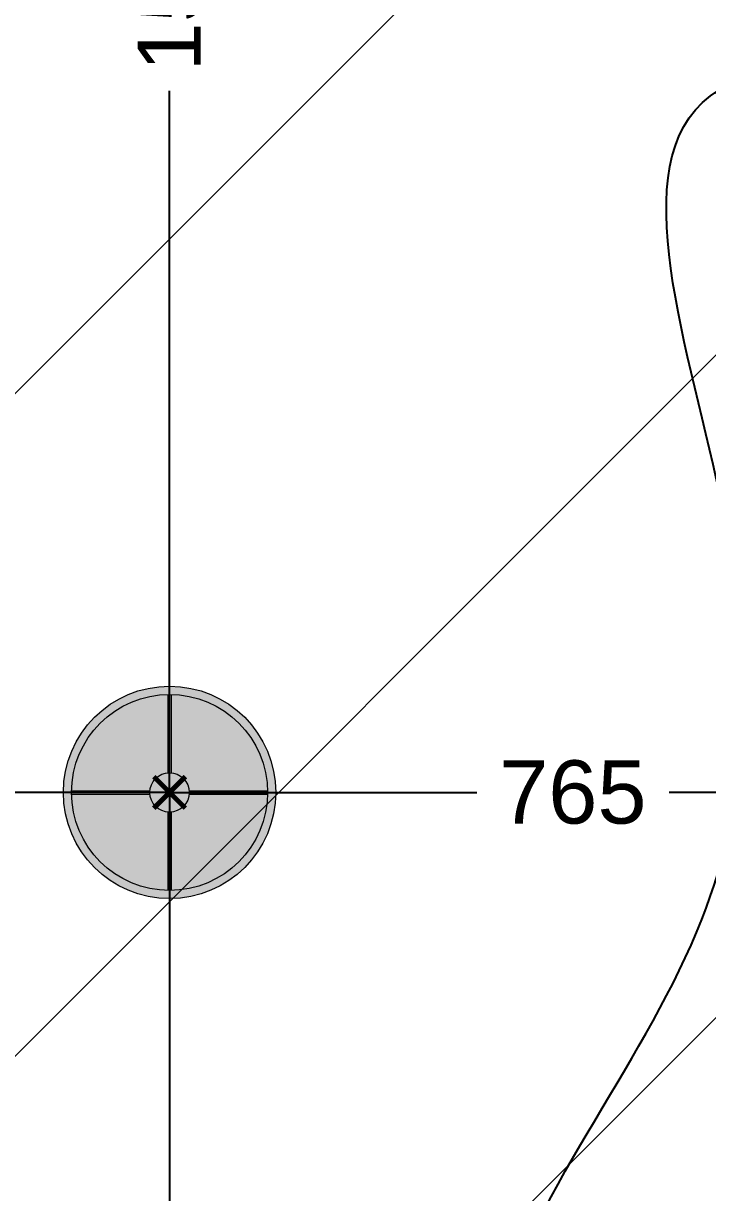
# Model space of a CAD drawing. Header units: millimetres. Extents: x 1464389 to 1998638, y -29162 to 256806.
# Drawn here: x 1718561 to 1719211, y 204309 to 205418 of the extents above; entities that cross this region are included whole.
import ezdxf

# ---------------------------------------------------------------- set-up
doc = ezdxf.new("R2010")
doc.units = ezdxf.units.MM
doc.header["$LTSCALE"] = 15
doc.header["$PDMODE"] = 35
doc.layers.get('0').update_dxf_attribs({"lineweight": 5})
doc.layers.add('Furnitures', color=7, linetype='Continuous', lineweight=25, true_color=0x753b00)
doc.layers.add('Hatch', color=252, linetype='Continuous', lineweight=15)
doc.styles.add('ARIAL', font='arial.ttf')
doc.dimstyles.new('SC-25', dxfattribs={"dimtxt": 60, "dimasz": 30, "dimexe": 0, "dimexo": 0, "dimgap": 25, "dimtad": 0, "dimdec": 0, "dimzin": 0, "dimdsep": 46, "dimtxsty": 'ARIAL', "dimblk": 'ARCHTICK', "dimcen": 0.09, "dimdle": 3, "dimclrd": 251, "dimclre": 251, "dimclrt": 1, "dimadec": 0, "dimazin": 0, "dimtfac": 1, "dimtdec": 0, "dimtofl": 0, "dimtmove": 0, "dimatfit": 2, "dimfxl": 100, "dimtolj": 1, "dimtzin": 0, "dimarcsym": 0})

# ---------------------------------------------------------------- blocks, each defined once
blk = doc.blocks.new('jfjd')
at = {"layer": 'Hatch'}
h = blk.add_hatch(color=67, dxfattribs=at)
h.dxf.hatch_style = 1
h.set_gradient(color1=(114, 116, 48), color2=(237, 238, 153), name='INVCYLINDER')
h.paths.add_polyline_path([(175309.1530030879, -17961.16554368112), (175309.1530030879, -17951.16554368112, 0.414213562373095), (175179.7902744802, -18080.52827228885), (175189.7902744802, -18080.52827228885, -0.414213562373095)])
h.paths.add_polyline_path([(175309.1530030879, -17951.16554368112), (175309.1530030879, -17961.16554368112, -0.414213562373095), (175428.5157316956, -18080.52827228885), (175438.5157316956, -18080.52827228885, 0.414213562373095)])
h.paths.add_polyline_path([(175189.7902744802, -18080.52827228885), (175179.7902744802, -18080.52827228885, 0.414213562373095), (175309.1530030879, -18209.89100089658), (175309.1530030879, -18199.89100089658, -0.414213562373095)])
h.paths.add_polyline_path([(175438.5157316956, -18080.52827228885), (175428.5157316956, -18080.52827228885, -0.414213562373095), (175309.1530030879, -18199.89100089658), (175309.1530030879, -18209.89100089658, 0.414213562373095)])
at = {"layer": 'Hatch', "true_color": 0xd7ebd2}
h = blk.add_hatch(color=254, dxfattribs=at)
h.dxf.hatch_style = 1
edge = h.paths.add_edge_path()
edge.add_arc((175309.1530030879, -18080.52827228883), 2, 180, 269.9999999993747)
edge.add_line((175309.1530030879, -18082.52827228883), (175309.1530030878, -18199.89100089655))
edge.add_arc((175309.1530030879, -18080.52827228883), 119.3627286077244, 180, 269.99999999997556, ccw=False)
edge.add_line((175189.7902744802, -18080.52827228885), (175307.1530030879, -18080.52827228885))
edge = h.paths.add_edge_path()
edge.add_arc((175309.1530030879, -18080.52827228889), 1.99999999996362, 269.9999999991662, 360.0000000010422)
edge.add_line((175311.1530030879, -18080.52827228885), (175428.5157316956, -18080.52827228885))
edge.add_arc((175309.1530030879, -18080.52827228884), 119.3627286077426, 270, 359.999999999993, ccw=False)
edge.add_line((175309.1530030879, -18199.89100089658), (175309.1530030879, -18082.52827228885))
edge = h.paths.add_edge_path()
edge.add_arc((175309.1530030879, -18080.52827228887), 2, 0, 89.99999999937468)
edge.add_line((175309.1530030879, -18078.52827228885), (175309.1530030879, -17961.16554368112))
edge.add_arc((175309.1530030879, -18080.52827228887), 119.3627286077244, 0, 89.99999999997561, ccw=False)
edge.add_line((175428.5157316956, -18080.52827228885), (175311.1530030879, -18080.52827228885))
edge = h.paths.add_edge_path()
edge.add_arc((175309.1530030878, -18080.52827228882), 1.99999999996362, 89.99999999916623, 180.0000000010422)
edge.add_line((175307.1530030879, -18080.52827228885), (175189.7902744801, -18080.52827228885))
edge.add_arc((175309.1530030879, -18080.52827228887), 119.3627286077426, 90, 179.999999999993, ccw=False)
edge.add_line((175309.1530030879, -17961.16554368112), (175309.1530030879, -18078.52827228885))
at = {"layer": 'Hatch', "true_color": 0x999b37}
h = blk.add_hatch(color=55, dxfattribs=at)
h.dxf.hatch_style = 1
h.paths.add_polyline_path([(175307.1530030879, -18080.52827228887), (175307.1530030879, -18082.52827228885), (175309.1530030879, -18082.52827228885, -0.4142135623709639)])
h.paths.add_polyline_path([(175309.1530030879, -18078.52827228885), (175307.1530030879, -18078.52827228885), (175307.1530030879, -18080.52827228887, -0.4142135623752261)])
h.paths.add_polyline_path([(175311.1530030879, -18078.52827228885), (175309.1530030879, -18078.52827228885, -0.4142135623730951), (175311.1530030879, -18080.52827228885)])
h.paths.add_polyline_path([(175311.1530030879, -18080.52827228885, -0.4142135623730951), (175309.1530030879, -18082.52827228885), (175311.1530030879, -18082.52827228885)])
at = {"layer": 'Hatch', "true_color": 0xd7ebd2}
h = blk.add_hatch(color=254, dxfattribs=at)
h.dxf.hatch_style = 1
h.paths.add_polyline_path([(175307.1530030879, -18078.52827228885), (175311.1530030879, -18078.52827228885), (175311.1530030879, -18082.52827228885), (175307.1530030879, -18082.52827228885)], flags=17)
h.paths.add_polyline_path([(175307.1530030879, -18080.52827228885, -1), (175311.1530030879, -18080.52827228885, -1)])
at = {"layer": 'Hatch', "true_color": 0x999b37}
h = blk.add_hatch(color=55, dxfattribs=at)
h.dxf.hatch_style = 1
h.paths.add_polyline_path([(175311.1530030879, -18080.52827228885, 1), (175307.1530030879, -18080.52827228885, 1)])
at = {"color": 116, "true_color": 0x136734}
for p, q in [((175307.1530030879, -17961.16554368112), (175307.1530030879, -18056.61893752244)), ((175309.1530030879, -17961.16554368112), (175309.1530030879, -18056.5354340038)), ((175311.1530030879, -17961.16554368112), (175311.1530030879, -18056.61893752244)), ((175189.7902744802, -18078.52827228885), (175285.2436683215, -18078.52827228886)), ((175189.7902744802, -18080.52827228885), (175285.1601648028, -18080.52827228885)), ((175189.7902744802, -18082.52827228885), (175285.2436683215, -18082.52827228885)), ((175307.1530030879, -18078.52827228885), (175307.1530030879, -18082.52827228885)), ((175307.1530030879, -18078.52827228885), (175311.1530030878, -18078.52827228885)), ((175307.1530030879, -18082.52827228885), (175311.1530030878, -18082.52827228885)), ((175311.1530030879, -18078.52827228885), (175311.1530030879, -18082.52827228885)), ((175333.0623378543, -18078.52827228886), (175428.5157316956, -18078.52827228885)), ((175333.0623378543, -18082.52827228885), (175428.5157316956, -18082.52827228885)), ((175333.1458413729, -18080.52827228885), (175428.5157316956, -18080.52827228885)), ((175307.1530030879, -18104.43760705526), (175307.1530030879, -18199.89100089658)), ((175309.1530030879, -18104.5211105739), (175309.1530030879, -18199.89100089658)), ((175311.1530030879, -18104.43760705526), (175311.1530030879, -18199.89100089658))]:
    blk.add_line(p, q, dxfattribs=at)
for radius in [129.3627286077295, 119.3627286077295, 23.99283828504849, 2]:
    blk.add_circle((175309.1530030879, -18080.52827228885), radius, dxfattribs=at)
blk = doc.blocks.new('_ArchTick')
at = {"color": 0, "linetype": 'ByBlock', "const_width": 0.15}
blk.add_lwpolyline([(-0.5, -0.5), (0.5, 0.5)], dxfattribs=at)
blk = doc.blocks.new('*D1310')
at = {"color": 251, "lineweight": -2, "ltscale": 0.25, "transparency": 16777216}
for p, q in [((1718699.926935441, 204691.3515331909), (1718699.926935441, 204022.7735642386)), ((1718699.926935432, 204688.3515331909), (1718699.926935441, 204688.3515331909)), ((1718699.926935441, 203130.9077371689), (1718699.926935441, 203799.4857061213)), ((1718699.926935433, 203133.9077371689), (1718699.926935441, 203133.9077371689))]:
    blk.add_line(p, q, dxfattribs=at)
at = {"layer": 'Defpoints', "color": 0, "ltscale": 0.25, "transparency": 16777216}
for p in [(1718699.926935432, 204688.3515331909), (1718699.926935441, 204688.3515331909), (1718699.926935433, 203133.9077371689)]:
    blk.add_point(p, dxfattribs=at)
at = {"color": 251, "lineweight": -2, "ltscale": 0.25, "transparency": 16777216, "xscale": 30, "yscale": 30, "zscale": 30}
for p, rotation in [((1718699.926935441, 204688.3515331909), 90), ((1718699.926935441, 203133.9077371689), 270)]:
    blk.add_blockref('_ArchTick', p, dxfattribs=dict(at, rotation=rotation))
at = {"color": 1, "ltscale": 0.25, "transparency": 16777216, "insert": (1718699.926935441, 203911.1296351794), "char_height": 60, "attachment_point": 5, "rotation": 90, "style": 'ARIAL'}
blk.add_mtext('\\A1;1554', dxfattribs=at)
blk = doc.blocks.new('*D1311')
at = {"color": 251, "lineweight": -2, "ltscale": 0.25, "transparency": 16777216}
for p, q in [((1718699.926935442, 206245.7953292128), (1718699.926935442, 205577.2173602605)), ((1718699.926935432, 206242.7953292128), (1718699.926935442, 206242.7953292128)), ((1718699.926935442, 204685.3515331909), (1718699.926935442, 205353.9295021432)), ((1718699.926935432, 204688.3515331909), (1718699.926935442, 204688.3515331909))]:
    blk.add_line(p, q, dxfattribs=at)
at = {"layer": 'Defpoints', "color": 0, "ltscale": 0.25, "transparency": 16777216}
for p in [(1718699.926935432, 206242.7953292128), (1718699.926935442, 206242.7953292128), (1718699.926935432, 204688.3515331909)]:
    blk.add_point(p, dxfattribs=at)
at = {"color": 251, "lineweight": -2, "ltscale": 0.25, "transparency": 16777216, "xscale": 30, "yscale": 30, "zscale": 30}
for p, rotation in [((1718699.926935442, 206242.7953292128), 90), ((1718699.926935442, 204688.3515331909), 270)]:
    blk.add_blockref('_ArchTick', p, dxfattribs=dict(at, rotation=rotation))
at = {"color": 1, "ltscale": 0.25, "transparency": 16777216, "insert": (1718699.926935441, 205465.5734312013), "char_height": 60, "attachment_point": 5, "rotation": 90, "style": 'ARIAL'}
blk.add_mtext('\\A1;1554', dxfattribs=at)
blk = doc.blocks.new('*D1187')
at = {"color": 251, "lineweight": -2, "ltscale": 0.25, "transparency": 16777216}
for p, q in [((1718696.926935432, 204688.3515331907), (1718991.368672765, 204688.3515331907)), ((1719468.334284586, 204688.3515331907), (1719173.892547253, 204688.3515331907))]:
    blk.add_line(p, q, dxfattribs=at)
at = {"layer": 'Defpoints', "color": 0, "ltscale": 0.25, "transparency": 16777216}
for p in [(1718699.926935432, 204688.3515331907), (1719465.334284586, 204688.3515331908), (1719465.334284586, 204688.3515331907)]:
    blk.add_point(p, dxfattribs=at)
at = {"color": 251, "lineweight": -2, "ltscale": 0.25, "transparency": 16777216, "xscale": 30, "yscale": 30, "zscale": 30, "rotation": 180}
blk.add_blockref('_ArchTick', (1718699.926935432, 204688.3515331907), dxfattribs=at)
at = {"color": 251, "lineweight": -2, "ltscale": 0.25, "transparency": 16777216, "xscale": 30, "yscale": 30, "zscale": 30}
blk.add_blockref('_ArchTick', (1719465.334284586, 204688.3515331907), dxfattribs=at)
at = {"color": 1, "ltscale": 0.25, "transparency": 16777216, "insert": (1719082.630610009, 204688.3515331907), "char_height": 60, "attachment_point": 5, "style": 'ARIAL'}
blk.add_mtext('\\A1;765', dxfattribs=at)
blk = doc.blocks.new('*D1188')
at = {"color": 251, "lineweight": -2, "ltscale": 0.25, "transparency": 16777216}
for p, q in [((1717931.519586277, 204688.3515331907), (1718225.961323611, 204688.3515331907)), ((1718702.926935432, 204688.3515331907), (1718408.485198099, 204688.3515331907))]:
    blk.add_line(p, q, dxfattribs=at)
at = {"layer": 'Defpoints', "color": 0, "ltscale": 0.25, "transparency": 16777216}
for p in [(1717934.519586277, 204688.3515331908), (1717934.519586277, 204688.3515331907), (1718699.926935432, 204688.3515331907)]:
    blk.add_point(p, dxfattribs=at)
at = {"color": 251, "lineweight": -2, "ltscale": 0.25, "transparency": 16777216, "xscale": 30, "yscale": 30, "zscale": 30, "rotation": 180}
blk.add_blockref('_ArchTick', (1717934.519586277, 204688.3515331907), dxfattribs=at)
at = {"color": 251, "lineweight": -2, "ltscale": 0.25, "transparency": 16777216, "xscale": 30, "yscale": 30, "zscale": 30}
blk.add_blockref('_ArchTick', (1718699.926935432, 204688.3515331907), dxfattribs=at)
at = {"color": 1, "ltscale": 0.25, "transparency": 16777216, "insert": (1718317.223260855, 204688.3515331907), "char_height": 60, "attachment_point": 5, "style": 'ARIAL'}
blk.add_mtext('\\A1;765', dxfattribs=at)

msp = doc.modelspace()

# ---------------------------------------------------------------- hatches: boundary and pattern name
at = {"true_color": 0x636466}
h = msp.add_hatch(dxfattribs=at)
h.set_pattern_fill('ANSI31', color=251, scale=140)
h.set_pattern_definition([(45, (845976.212346284, -70323.26450033311), (-314.3089642374204, 314.3089642374204), [])])
h.paths.add_polyline_path([(1717934.519586278, 203133.9077371685), (1719465.334284586, 203133.9077371685), (1719465.334284586, 209351.6829212566), (1717934.519586278, 209351.6829212566)])
h.paths.add_polyline_path([(1722374.334284587, 209351.6829212566), (1720065.334284586, 209351.6829212566), (1720065.334284586, 203133.9077371685), (1722374.334284587, 203133.9077371685)])
at = {"layer": 'Hatch', "true_color": 0xfecc66}
h = msp.add_hatch(color=31, dxfattribs=at)
h.dxf.hatch_style = 1
edge = h.paths.add_edge_path()
edge.add_spline(control_points=[(1717784.519586278, 209351.682921256), (1717669.409912204, 209341.1603462661), (1717278.074418908, 209305.387010032), (1717335.441106646, 208611.8158583013), (1717552.179784545, 208040.4254502802), (1716882.954044849, 207515.1643534504), (1717539.726280317, 207009.9050673734), (1717462.791844957, 206465.032909441), (1717367.346035267, 206038.366599341), (1717031.798318885, 205468.681351212), (1717842.057359757, 204828.4020415398), (1716755.431162994, 204004.5585309218), (1717538.467408088, 203727.0355391791), (1717130.251619515, 203142.5264747394), (1717482.211630432, 203116.6472741691), (1717456.61569002, 202846.4199775522)], knot_values=[0, 0, 0, 0, 316.1202852621782, 1074.706264001971, 1494.888264722259, 2119.552757205638, 2909.567634818919, 3223.606695056517, 3715.364924908607, 4269.840777592406, 4938.475603876234, 6018.576565738872, 6428.641205554483, 6800.353058353356, 7021.691949842494, 7021.691949842494, 7021.691949842494, 7021.691949842494], degree=3, periodic=0)
edge.add_arc((1717904.858583065, 202971.1080346662), 465.262079641696, 195.5450111098389, 220.8353376535389)
edge.add_spline(control_points=[(1717552.84505802, 202666.8790404237), (1717602.857147707, 202618.5684261059), (1717769.454308768, 202528.6333151748), (1718073.423936555, 202727.8253331544), (1718508.710733618, 202690.5662145211), (1718900.207446885, 202485.24220415), (1719446.967090222, 202486.9175073818), (1719824.045722653, 202678.9234772241), (1720174.334284586, 203033.9077371685)], knot_values=[0, 0, 0, 0, 190.6861974259573, 562.9609568401338, 982.8255212224124, 1412.563486334389, 1925.747420968183, 2407.547522816278, 2407.547522816296, 2407.547522816296, 2407.547522816296], degree=3, periodic=0)
edge.add_line((1720174.334284586, 203033.9077371685), (1719465.334284586, 203033.9077371685))
edge.add_line((1719465.334284586, 203033.9077371685), (1717784.519586278, 203033.9077371685))
edge.add_line((1717784.519586278, 203033.9077371685), (1717784.519586278, 209351.682921256))

# ---------------------------------------------------------------- linework, layer by layer
at = {"layer": 'Furnitures'}
msp.add_spline([(1719192.48302507, 203395.3973830743), (1719001.259271243, 203788.2480420411), (1719005.420531767, 204179.0180707459), (1719204.966806644, 204567.7074691881), (1719225.135890725, 204956.3968676303), (1719213.289327693, 205349.2475265972), (1719398.811256583, 205375.1573350774), (1719855.029837961, 204954.316237368), (1719846.583379309, 204563.5462086631), (1719677.657532289, 204174.8568102209), (1719759.304969582, 203784.0867815164), (1719583.253053775, 203391.2361225494), (1719386.604146057, 203332.7478188827), (1719192.48302507, 203395.3973830743), (1719183.425658819, 203410.2532851084)], degree=3, dxfattribs=at)

# ---------------------------------------------------------------- block references
at = {"xscale": 0.7790317126889093, "yscale": 0.7790317126889093, "zscale": 0.7790317126889093}
msp.add_blockref('jfjd', (1582128.537221394, 218773.6564394722), dxfattribs=at)

# ---------------------------------------------------------------- dimensions: what is measured, and where the dimension line sits
at = {"ltscale": 0.25}
for base, p1, p2, picture, middle in [((1718699.926935442, 206242.7953292128), (1718699.926935432, 204688.3515331908), (1718699.926935431, 206242.7953292127), '*D1311', (1718699.926935441, 205465.5734312013)), ((1718699.926935441, 204688.3515331909), (1718699.926935432, 203133.9077371688), (1718699.926935431, 204688.3515331908), '*D1310', (1718699.926935441, 203911.1296351794))]:
    dim = msp.add_linear_dim(base=base, p1=p1, p2=p2, angle=90, dimstyle='SC-25', dxfattribs=at)
    dim.commit()
    dim.dimension.update_dxf_attribs({"geometry": picture, "text_midpoint": middle})
for base, p2, picture, middle in [((1717934.519586277, 204688.3515331907), (1717934.519586277, 204688.3515331908), '*D1188', (1718317.223260855, 204688.3515331907)), ((1719465.334284586, 204688.3515331907), (1719465.334284586, 204688.3515331908), '*D1187', (1719082.630610009, 204688.3515331907))]:
    dim = msp.add_linear_dim(base=base, p1=(1718699.926935432, 204688.3515331907), p2=p2, dimstyle='SC-25', dxfattribs=at)
    dim.commit()
    dim.dimension.update_dxf_attribs({"geometry": picture, "text_midpoint": middle})

doc.saveas('drawing.dxf')
